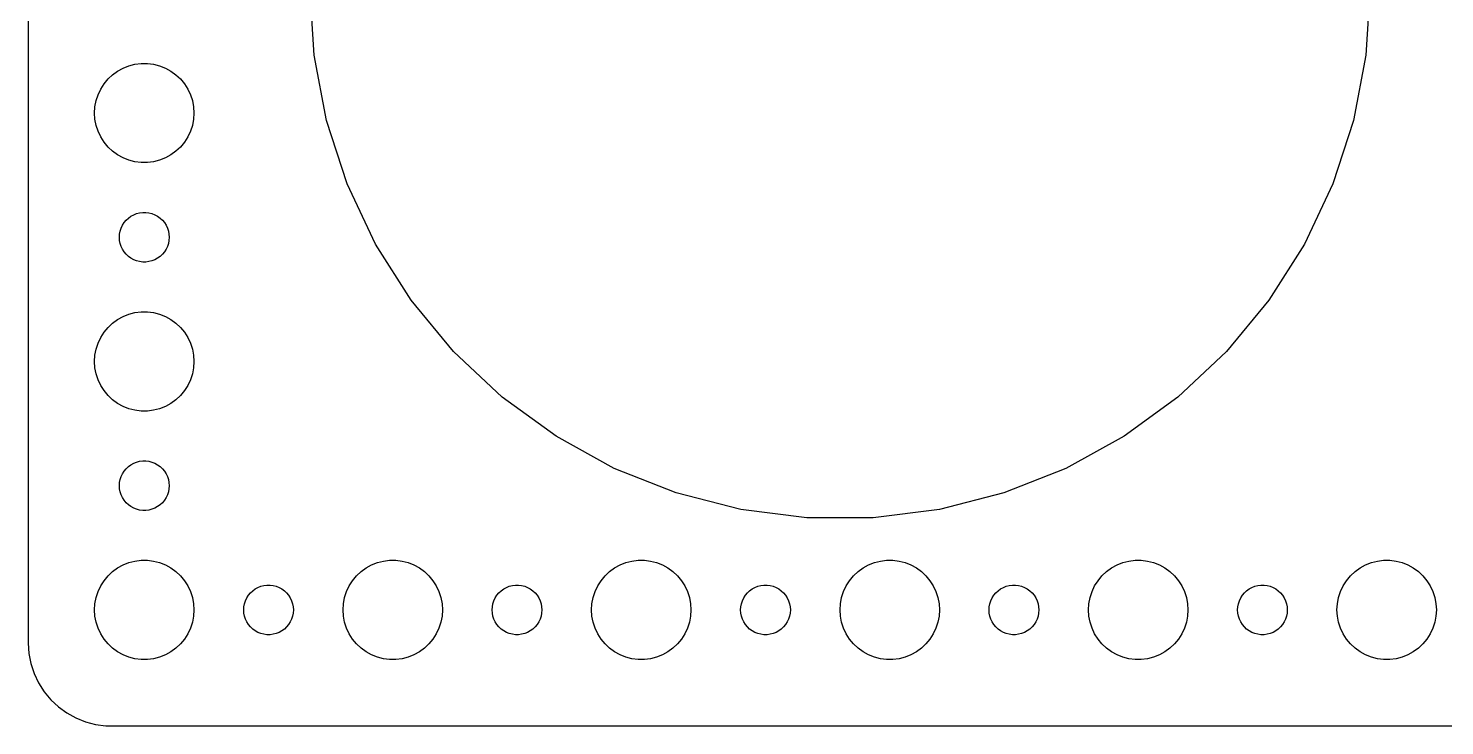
# Model space of a CAD drawing. Header units: metres. Extents: x -187 to 187, y -44 to 44.
# Drawn here: x -187 to -101.5, y -44.5 to -2.4 of the extents above; entities that cross this region are included whole.
import ezdxf

# ---------------------------------------------------------------- set-up
doc = ezdxf.new("R2010")
doc.units = ezdxf.units.M

msp = doc.modelspace()

# ---------------------------------------------------------------- linework, layer by layer
for p, q in [((-187, 39.5), (-187, -39.5)), ((-169.748, -4.01065), (-170, 0)), ((-106, 0), (-106.252, -4.01065)), ((-168.995, -7.95807), (-169.748, -4.01065)), ((-106.252, -4.01065), (-107.005, -7.95807)), ((-181.912, -5.18845), (-181.607, -4.96701)), ((-181.607, -4.96701), (-181.277, -4.78551)), ((-181.277, -4.78551), (-180.927, -4.64682)), ((-180.927, -4.64682), (-180.562, -4.55313)), ((-180.562, -4.55313), (-180.188, -4.50591)), ((-180.188, -4.50591), (-179.812, -4.50591)), ((-179.812, -4.50591), (-179.438, -4.55313)), ((-179.438, -4.55313), (-179.073, -4.64682)), ((-179.073, -4.64682), (-178.723, -4.78551)), ((-178.723, -4.78551), (-178.393, -4.96701)), ((-178.393, -4.96701), (-178.088, -5.18845)), ((-182.629, -6.05473), (-182.427, -5.73663)), ((-182.427, -5.73663), (-182.187, -5.44635)), ((-182.187, -5.44635), (-181.912, -5.18845)), ((-178.088, -5.18845), (-177.813, -5.44635)), ((-177.813, -5.44635), (-177.573, -5.73663)), ((-177.573, -5.73663), (-177.371, -6.05473)), ((-182.976, -7.12399), (-182.906, -6.75392)), ((-182.906, -6.75392), (-182.789, -6.39561)), ((-182.789, -6.39561), (-182.629, -6.05473)), ((-177.371, -6.05473), (-177.211, -6.39561)), ((-177.211, -6.39561), (-177.094, -6.75392)), ((-177.094, -6.75392), (-177.024, -7.12399)), ((-183, -7.5), (-182.976, -7.12399)), ((-182.976, -7.87599), (-183, -7.5)), ((-177.024, -7.12399), (-177, -7.5)), ((-177, -7.5), (-177.024, -7.87599)), ((-182.906, -8.24606), (-182.976, -7.87599)), ((-182.789, -8.60437), (-182.906, -8.24606)), ((-177.094, -8.24606), (-177.211, -8.60437)), ((-177.024, -7.87599), (-177.094, -8.24606)), ((-167.753, -11.78), (-168.995, -7.95807)), ((-107.005, -7.95807), (-108.247, -11.78)), ((-182.629, -8.94525), (-182.789, -8.60437)), ((-182.427, -9.26335), (-182.629, -8.94525)), ((-182.187, -9.55363), (-182.427, -9.26335)), ((-177.573, -9.26335), (-177.813, -9.55363)), ((-177.371, -8.94525), (-177.573, -9.26335)), ((-177.211, -8.60437), (-177.371, -8.94525)), ((-181.912, -9.81154), (-182.187, -9.55363)), ((-181.607, -10.033), (-181.912, -9.81154)), ((-181.277, -10.2145), (-181.607, -10.033)), ((-180.927, -10.3532), (-181.277, -10.2145)), ((-178.723, -10.2145), (-179.073, -10.3532)), ((-178.393, -10.033), (-178.723, -10.2145)), ((-178.088, -9.81154), (-178.393, -10.033)), ((-177.813, -9.55363), (-178.088, -9.81154)), ((-180.562, -10.4469), (-180.927, -10.3532)), ((-180.188, -10.4941), (-180.562, -10.4469)), ((-179.812, -10.4941), (-180.188, -10.4941)), ((-179.438, -10.4469), (-179.812, -10.4941)), ((-179.073, -10.3532), (-179.438, -10.4469)), ((-166.042, -15.4161), (-167.753, -11.78)), ((-108.247, -11.78), (-109.958, -15.4161)), ((-180.804, -13.7335), (-180.639, -13.6427)), ((-180.639, -13.6427), (-180.464, -13.5734)), ((-180.464, -13.5734), (-180.281, -13.5266)), ((-180.281, -13.5266), (-180.094, -13.5029)), ((-180.094, -13.5029), (-179.906, -13.5029)), ((-179.906, -13.5029), (-179.719, -13.5266)), ((-179.719, -13.5266), (-179.536, -13.5734)), ((-179.536, -13.5734), (-179.361, -13.6427)), ((-179.361, -13.6427), (-179.196, -13.7335)), ((-181.453, -14.627), (-181.395, -14.4478)), ((-181.395, -14.4478), (-181.314, -14.2774)), ((-181.314, -14.2774), (-181.214, -14.1183)), ((-181.214, -14.1183), (-181.093, -13.9732)), ((-181.093, -13.9732), (-180.956, -13.8442)), ((-180.956, -13.8442), (-180.804, -13.7335)), ((-179.196, -13.7335), (-179.044, -13.8442)), ((-179.044, -13.8442), (-178.907, -13.9732)), ((-178.907, -13.9732), (-178.786, -14.1183)), ((-178.786, -14.1183), (-178.686, -14.2774)), ((-178.686, -14.2774), (-178.605, -14.4478)), ((-178.605, -14.4478), (-178.547, -14.627)), ((-181.5, -15), (-181.488, -14.812)), ((-181.488, -15.188), (-181.5, -15)), ((-181.488, -14.812), (-181.453, -14.627)), ((-181.453, -15.373), (-181.488, -15.188)), ((-181.395, -15.5522), (-181.453, -15.373)), ((-178.547, -15.373), (-178.605, -15.5522)), ((-178.547, -14.627), (-178.512, -14.812)), ((-178.512, -15.188), (-178.547, -15.373)), ((-178.512, -14.812), (-178.5, -15)), ((-178.5, -15), (-178.512, -15.188)), ((-181.314, -15.7226), (-181.395, -15.5522)), ((-181.214, -15.8817), (-181.314, -15.7226)), ((-181.093, -16.0268), (-181.214, -15.8817)), ((-180.956, -16.1558), (-181.093, -16.0268)), ((-180.804, -16.2665), (-180.956, -16.1558)), ((-179.044, -16.1558), (-179.196, -16.2665)), ((-178.907, -16.0268), (-179.044, -16.1558)), ((-178.786, -15.8817), (-178.907, -16.0268)), ((-178.686, -15.7226), (-178.786, -15.8817)), ((-178.605, -15.5522), (-178.686, -15.7226)), ((-163.889, -18.8091), (-166.042, -15.4161)), ((-109.958, -15.4161), (-112.111, -18.8091)), ((-180.639, -16.3572), (-180.804, -16.2665)), ((-180.464, -16.4266), (-180.639, -16.3572)), ((-180.281, -16.4734), (-180.464, -16.4266)), ((-180.094, -16.497), (-180.281, -16.4734)), ((-179.906, -16.497), (-180.094, -16.497)), ((-179.719, -16.4734), (-179.906, -16.497)), ((-179.536, -16.4266), (-179.719, -16.4734)), ((-179.361, -16.3572), (-179.536, -16.4266)), ((-179.196, -16.2665), (-179.361, -16.3572)), ((-161.327, -21.9055), (-163.889, -18.8091)), ((-112.111, -18.8091), (-114.673, -21.9055)), ((-181.277, -19.7855), (-180.927, -19.6468)), ((-180.927, -19.6468), (-180.562, -19.5531)), ((-180.562, -19.5531), (-180.188, -19.5059)), ((-180.188, -19.5059), (-179.812, -19.5059)), ((-179.812, -19.5059), (-179.438, -19.5531)), ((-179.438, -19.5531), (-179.073, -19.6468)), ((-179.073, -19.6468), (-178.723, -19.7855)), ((-182.427, -20.7366), (-182.187, -20.4464)), ((-182.187, -20.4464), (-181.912, -20.1884)), ((-181.912, -20.1884), (-181.607, -19.967)), ((-181.607, -19.967), (-181.277, -19.7855)), ((-178.723, -19.7855), (-178.393, -19.967)), ((-178.393, -19.967), (-178.088, -20.1884)), ((-178.088, -20.1884), (-177.813, -20.4464)), ((-177.813, -20.4464), (-177.573, -20.7366)), ((-182.789, -21.3956), (-182.629, -21.0547)), ((-182.629, -21.0547), (-182.427, -20.7366)), ((-177.573, -20.7366), (-177.371, -21.0547)), ((-177.371, -21.0547), (-177.211, -21.3956)), ((-183, -22.5), (-182.976, -22.124)), ((-182.976, -22.124), (-182.906, -21.7539)), ((-182.906, -21.7539), (-182.789, -21.3956)), ((-177.211, -21.3956), (-177.094, -21.7539)), ((-177.094, -21.7539), (-177.024, -22.124)), ((-177.024, -22.124), (-177, -22.5)), ((-158.398, -24.6564), (-161.327, -21.9055)), ((-114.673, -21.9055), (-117.602, -24.6564)), ((-182.976, -22.876), (-183, -22.5)), ((-182.906, -23.2461), (-182.976, -22.876)), ((-177.024, -22.876), (-177.094, -23.2461)), ((-177, -22.5), (-177.024, -22.876)), ((-182.789, -23.6044), (-182.906, -23.2461)), ((-182.629, -23.9453), (-182.789, -23.6044)), ((-177.211, -23.6044), (-177.371, -23.9453)), ((-177.094, -23.2461), (-177.211, -23.6044)), ((-182.427, -24.2634), (-182.629, -23.9453)), ((-182.187, -24.5536), (-182.427, -24.2634)), ((-181.912, -24.8115), (-182.187, -24.5536)), ((-177.813, -24.5536), (-178.088, -24.8115)), ((-177.573, -24.2634), (-177.813, -24.5536)), ((-177.371, -23.9453), (-177.573, -24.2634)), ((-155.146, -27.0185), (-158.398, -24.6564)), ((-117.602, -24.6564), (-120.854, -27.0185)), ((-181.607, -25.033), (-181.912, -24.8115)), ((-181.277, -25.2145), (-181.607, -25.033)), ((-180.927, -25.3532), (-181.277, -25.2145)), ((-180.562, -25.4469), (-180.927, -25.3532)), ((-180.188, -25.4941), (-180.562, -25.4469)), ((-179.812, -25.4941), (-180.188, -25.4941)), ((-179.438, -25.4469), (-179.812, -25.4941)), ((-179.073, -25.3532), (-179.438, -25.4469)), ((-178.723, -25.2145), (-179.073, -25.3532)), ((-178.393, -25.033), (-178.723, -25.2145)), ((-178.088, -24.8115), (-178.393, -25.033)), ((-151.625, -28.9545), (-155.146, -27.0185)), ((-120.854, -27.0185), (-124.375, -28.9545)), ((-181.214, -29.1183), (-181.093, -28.9732)), ((-181.093, -28.9732), (-180.956, -28.8442)), ((-180.956, -28.8442), (-180.804, -28.7335)), ((-180.804, -28.7335), (-180.639, -28.6427)), ((-180.639, -28.6427), (-180.464, -28.5734)), ((-180.464, -28.5734), (-180.281, -28.5266)), ((-180.281, -28.5266), (-180.094, -28.503)), ((-180.094, -28.503), (-179.906, -28.503)), ((-179.906, -28.503), (-179.719, -28.5266)), ((-179.719, -28.5266), (-179.536, -28.5734)), ((-179.536, -28.5734), (-179.361, -28.6427)), ((-179.361, -28.6427), (-179.196, -28.7335)), ((-179.196, -28.7335), (-179.044, -28.8442)), ((-179.044, -28.8442), (-178.907, -28.9732)), ((-178.907, -28.9732), (-178.786, -29.1183)), ((-147.889, -30.4338), (-151.625, -28.9545)), ((-124.375, -28.9545), (-128.111, -30.4338)), ((-181.5, -30), (-181.488, -29.812)), ((-181.488, -29.812), (-181.453, -29.627)), ((-181.453, -29.627), (-181.395, -29.4478)), ((-181.395, -29.4478), (-181.314, -29.2774)), ((-181.314, -29.2774), (-181.214, -29.1183)), ((-178.786, -29.1183), (-178.686, -29.2774)), ((-178.686, -29.2774), (-178.605, -29.4478)), ((-178.605, -29.4478), (-178.547, -29.627)), ((-178.547, -29.627), (-178.512, -29.812)), ((-178.512, -29.812), (-178.5, -30)), ((-181.488, -30.188), (-181.5, -30)), ((-181.453, -30.373), (-181.488, -30.188)), ((-181.395, -30.5522), (-181.453, -30.373)), ((-181.314, -30.7226), (-181.395, -30.5522)), ((-181.214, -30.8817), (-181.314, -30.7226)), ((-178.686, -30.7226), (-178.786, -30.8817)), ((-178.605, -30.5522), (-178.686, -30.7226)), ((-178.547, -30.373), (-178.605, -30.5522)), ((-178.512, -30.188), (-178.547, -30.373)), ((-178.5, -30), (-178.512, -30.188)), ((-143.996, -31.4332), (-147.889, -30.4338)), ((-128.111, -30.4338), (-132.004, -31.4332)), ((-181.093, -31.0268), (-181.214, -30.8817)), ((-180.956, -31.1558), (-181.093, -31.0268)), ((-180.804, -31.2665), (-180.956, -31.1558)), ((-180.639, -31.3572), (-180.804, -31.2665)), ((-180.464, -31.4266), (-180.639, -31.3572)), ((-180.281, -31.4734), (-180.464, -31.4266)), ((-180.094, -31.497), (-180.281, -31.4734)), ((-179.906, -31.497), (-180.094, -31.497)), ((-179.719, -31.4734), (-179.906, -31.497)), ((-179.536, -31.4266), (-179.719, -31.4734)), ((-179.361, -31.3572), (-179.536, -31.4266)), ((-179.196, -31.2665), (-179.361, -31.3572)), ((-179.044, -31.1558), (-179.196, -31.2665)), ((-178.907, -31.0268), (-179.044, -31.1558)), ((-178.786, -30.8817), (-178.907, -31.0268)), ((-140.009, -31.9368), (-143.996, -31.4332)), ((-132.004, -31.4332), (-135.991, -31.9368)), ((-135.991, -31.9368), (-140.009, -31.9368)), ((-181.912, -35.1885), (-181.607, -34.967)), ((-181.607, -34.967), (-181.277, -34.7855)), ((-181.277, -34.7855), (-180.927, -34.6468)), ((-180.927, -34.6468), (-180.562, -34.5531)), ((-180.562, -34.5531), (-180.188, -34.5059)), ((-180.188, -34.5059), (-179.812, -34.5059)), ((-179.812, -34.5059), (-179.438, -34.5531)), ((-179.438, -34.5531), (-179.073, -34.6468)), ((-179.073, -34.6468), (-178.723, -34.7855)), ((-178.723, -34.7855), (-178.393, -34.967)), ((-178.393, -34.967), (-178.088, -35.1885)), ((-166.912, -35.1885), (-166.607, -34.967)), ((-166.607, -34.967), (-166.277, -34.7855)), ((-166.277, -34.7855), (-165.927, -34.6468)), ((-165.927, -34.6468), (-165.562, -34.5531)), ((-165.562, -34.5531), (-165.188, -34.5059)), ((-165.188, -34.5059), (-164.812, -34.5059)), ((-164.812, -34.5059), (-164.438, -34.5531)), ((-164.438, -34.5531), (-164.073, -34.6468)), ((-164.073, -34.6468), (-163.723, -34.7855)), ((-163.723, -34.7855), (-163.393, -34.967)), ((-163.393, -34.967), (-163.088, -35.1885)), ((-151.912, -35.1885), (-151.607, -34.967)), ((-151.607, -34.967), (-151.277, -34.7855)), ((-151.277, -34.7855), (-150.927, -34.6468)), ((-150.927, -34.6468), (-150.562, -34.5531)), ((-150.562, -34.5531), (-150.188, -34.5059)), ((-150.188, -34.5059), (-149.812, -34.5059)), ((-149.812, -34.5059), (-149.438, -34.5531)), ((-149.438, -34.5531), (-149.073, -34.6468)), ((-149.073, -34.6468), (-148.723, -34.7855)), ((-148.723, -34.7855), (-148.393, -34.967)), ((-148.393, -34.967), (-148.088, -35.1885)), ((-136.912, -35.1885), (-136.607, -34.967)), ((-136.607, -34.967), (-136.277, -34.7855)), ((-136.277, -34.7855), (-135.927, -34.6468)), ((-135.927, -34.6468), (-135.562, -34.5531)), ((-135.562, -34.5531), (-135.188, -34.5059)), ((-135.188, -34.5059), (-134.812, -34.5059)), ((-134.812, -34.5059), (-134.438, -34.5531)), ((-134.438, -34.5531), (-134.073, -34.6468)), ((-134.073, -34.6468), (-133.723, -34.7855)), ((-133.723, -34.7855), (-133.393, -34.967)), ((-133.393, -34.967), (-133.088, -35.1885)), ((-121.912, -35.1885), (-121.607, -34.967)), ((-121.607, -34.967), (-121.277, -34.7855)), ((-121.277, -34.7855), (-120.927, -34.6468)), ((-120.927, -34.6468), (-120.562, -34.5531)), ((-120.562, -34.5531), (-120.188, -34.5059)), ((-120.188, -34.5059), (-119.812, -34.5059)), ((-119.812, -34.5059), (-119.438, -34.5531)), ((-119.438, -34.5531), (-119.073, -34.6468)), ((-119.073, -34.6468), (-118.723, -34.7855)), ((-118.723, -34.7855), (-118.393, -34.967)), ((-118.393, -34.967), (-118.088, -35.1885)), ((-106.912, -35.1885), (-106.607, -34.967)), ((-106.607, -34.967), (-106.277, -34.7855)), ((-106.277, -34.7855), (-105.927, -34.6468)), ((-105.927, -34.6468), (-105.562, -34.5531)), ((-105.562, -34.5531), (-105.188, -34.5059)), ((-105.188, -34.5059), (-104.812, -34.5059)), ((-104.812, -34.5059), (-104.438, -34.5531)), ((-104.438, -34.5531), (-104.073, -34.6468)), ((-104.073, -34.6468), (-103.723, -34.7855)), ((-103.723, -34.7855), (-103.393, -34.967)), ((-103.393, -34.967), (-103.088, -35.1885)), ((-182.629, -36.0547), (-182.427, -35.7366)), ((-182.427, -35.7366), (-182.187, -35.4464)), ((-182.187, -35.4464), (-181.912, -35.1885)), ((-178.088, -35.1885), (-177.813, -35.4464)), ((-177.813, -35.4464), (-177.573, -35.7366)), ((-177.573, -35.7366), (-177.371, -36.0547)), ((-167.629, -36.0547), (-167.427, -35.7366)), ((-167.427, -35.7366), (-167.187, -35.4464)), ((-167.187, -35.4464), (-166.912, -35.1885)), ((-163.088, -35.1885), (-162.813, -35.4464)), ((-162.813, -35.4464), (-162.573, -35.7366)), ((-162.573, -35.7366), (-162.371, -36.0547)), ((-152.629, -36.0547), (-152.427, -35.7366)), ((-152.427, -35.7366), (-152.187, -35.4464)), ((-152.187, -35.4464), (-151.912, -35.1885)), ((-148.088, -35.1885), (-147.813, -35.4464)), ((-147.813, -35.4464), (-147.573, -35.7366)), ((-147.573, -35.7366), (-147.371, -36.0547)), ((-137.629, -36.0547), (-137.427, -35.7366)), ((-137.427, -35.7366), (-137.187, -35.4464)), ((-137.187, -35.4464), (-136.912, -35.1885)), ((-133.088, -35.1885), (-132.813, -35.4464)), ((-132.813, -35.4464), (-132.573, -35.7366)), ((-132.573, -35.7366), (-132.371, -36.0547)), ((-122.629, -36.0547), (-122.427, -35.7366)), ((-122.427, -35.7366), (-122.187, -35.4464)), ((-122.187, -35.4464), (-121.912, -35.1885)), ((-118.088, -35.1885), (-117.813, -35.4464)), ((-117.813, -35.4464), (-117.573, -35.7366)), ((-117.573, -35.7366), (-117.371, -36.0547)), ((-107.629, -36.0547), (-107.427, -35.7366)), ((-107.427, -35.7366), (-107.187, -35.4464)), ((-107.187, -35.4464), (-106.912, -35.1885)), ((-103.088, -35.1885), (-102.813, -35.4464)), ((-102.813, -35.4464), (-102.573, -35.7366)), ((-102.573, -35.7366), (-102.371, -36.0547)), ((-182.976, -37.124), (-182.906, -36.7539)), ((-182.906, -36.7539), (-182.789, -36.3956)), ((-182.789, -36.3956), (-182.629, -36.0547)), ((-177.371, -36.0547), (-177.211, -36.3956)), ((-177.211, -36.3956), (-177.094, -36.7539)), ((-177.094, -36.7539), (-177.024, -37.124)), ((-173.814, -36.7774), (-173.714, -36.6183)), ((-173.714, -36.6183), (-173.593, -36.4732)), ((-173.593, -36.4732), (-173.456, -36.3442)), ((-173.456, -36.3442), (-173.304, -36.2335)), ((-173.304, -36.2335), (-173.139, -36.1428)), ((-173.139, -36.1428), (-172.964, -36.0734)), ((-172.964, -36.0734), (-172.781, -36.0266)), ((-172.781, -36.0266), (-172.594, -36.003)), ((-172.594, -36.003), (-172.406, -36.003)), ((-172.406, -36.003), (-172.219, -36.0266)), ((-172.219, -36.0266), (-172.036, -36.0734)), ((-172.036, -36.0734), (-171.861, -36.1428)), ((-171.861, -36.1428), (-171.696, -36.2335)), ((-171.696, -36.2335), (-171.544, -36.3442)), ((-171.544, -36.3442), (-171.407, -36.4732)), ((-171.407, -36.4732), (-171.286, -36.6183)), ((-171.286, -36.6183), (-171.186, -36.7774)), ((-167.976, -37.124), (-167.906, -36.7539)), ((-167.906, -36.7539), (-167.789, -36.3956)), ((-167.789, -36.3956), (-167.629, -36.0547)), ((-162.371, -36.0547), (-162.211, -36.3956)), ((-162.211, -36.3956), (-162.094, -36.7539)), ((-162.094, -36.7539), (-162.024, -37.124)), ((-158.814, -36.7774), (-158.714, -36.6183)), ((-158.714, -36.6183), (-158.593, -36.4732)), ((-158.593, -36.4732), (-158.456, -36.3442)), ((-158.456, -36.3442), (-158.304, -36.2335)), ((-158.304, -36.2335), (-158.139, -36.1428)), ((-158.139, -36.1428), (-157.964, -36.0734)), ((-157.964, -36.0734), (-157.781, -36.0266)), ((-157.781, -36.0266), (-157.594, -36.003)), ((-157.594, -36.003), (-157.406, -36.003)), ((-157.406, -36.003), (-157.219, -36.0266)), ((-157.219, -36.0266), (-157.036, -36.0734)), ((-157.036, -36.0734), (-156.861, -36.1428)), ((-156.861, -36.1428), (-156.696, -36.2335)), ((-156.696, -36.2335), (-156.544, -36.3442)), ((-156.544, -36.3442), (-156.407, -36.4732)), ((-156.407, -36.4732), (-156.286, -36.6183)), ((-156.286, -36.6183), (-156.186, -36.7774)), ((-152.976, -37.124), (-152.906, -36.7539)), ((-152.906, -36.7539), (-152.789, -36.3956)), ((-152.789, -36.3956), (-152.629, -36.0547)), ((-147.371, -36.0547), (-147.211, -36.3956)), ((-147.211, -36.3956), (-147.094, -36.7539)), ((-147.094, -36.7539), (-147.024, -37.124)), ((-143.814, -36.7774), (-143.714, -36.6183)), ((-143.714, -36.6183), (-143.593, -36.4732)), ((-143.593, -36.4732), (-143.456, -36.3442)), ((-143.456, -36.3442), (-143.304, -36.2335)), ((-143.304, -36.2335), (-143.139, -36.1428)), ((-143.139, -36.1428), (-142.964, -36.0734)), ((-142.964, -36.0734), (-142.781, -36.0266)), ((-142.781, -36.0266), (-142.594, -36.003)), ((-142.594, -36.003), (-142.406, -36.003)), ((-142.406, -36.003), (-142.219, -36.0266)), ((-142.219, -36.0266), (-142.036, -36.0734)), ((-142.036, -36.0734), (-141.861, -36.1428)), ((-141.861, -36.1428), (-141.696, -36.2335)), ((-141.696, -36.2335), (-141.544, -36.3442)), ((-141.544, -36.3442), (-141.407, -36.4732)), ((-141.407, -36.4732), (-141.286, -36.6183)), ((-141.286, -36.6183), (-141.186, -36.7774)), ((-137.976, -37.124), (-137.906, -36.7539)), ((-137.906, -36.7539), (-137.789, -36.3956)), ((-137.789, -36.3956), (-137.629, -36.0547)), ((-132.371, -36.0547), (-132.211, -36.3956)), ((-132.211, -36.3956), (-132.094, -36.7539)), ((-132.094, -36.7539), (-132.024, -37.124)), ((-128.814, -36.7774), (-128.714, -36.6183)), ((-128.714, -36.6183), (-128.593, -36.4732)), ((-128.593, -36.4732), (-128.456, -36.3442)), ((-128.456, -36.3442), (-128.304, -36.2335)), ((-128.304, -36.2335), (-128.139, -36.1428)), ((-128.139, -36.1428), (-127.964, -36.0734)), ((-127.964, -36.0734), (-127.781, -36.0266)), ((-127.781, -36.0266), (-127.594, -36.003)), ((-127.594, -36.003), (-127.406, -36.003)), ((-127.406, -36.003), (-127.219, -36.0266)), ((-127.219, -36.0266), (-127.036, -36.0734)), ((-127.036, -36.0734), (-126.861, -36.1428)), ((-126.861, -36.1428), (-126.696, -36.2335)), ((-126.696, -36.2335), (-126.544, -36.3442)), ((-126.544, -36.3442), (-126.407, -36.4732)), ((-126.407, -36.4732), (-126.286, -36.6183)), ((-126.286, -36.6183), (-126.186, -36.7774)), ((-122.976, -37.124), (-122.906, -36.7539)), ((-122.906, -36.7539), (-122.789, -36.3956)), ((-122.789, -36.3956), (-122.629, -36.0547)), ((-117.371, -36.0547), (-117.211, -36.3956)), ((-117.211, -36.3956), (-117.094, -36.7539)), ((-117.094, -36.7539), (-117.024, -37.124)), ((-113.814, -36.7774), (-113.714, -36.6183)), ((-113.714, -36.6183), (-113.593, -36.4732)), ((-113.593, -36.4732), (-113.456, -36.3442)), ((-113.456, -36.3442), (-113.304, -36.2335)), ((-113.304, -36.2335), (-113.139, -36.1428)), ((-113.139, -36.1428), (-112.964, -36.0734)), ((-112.964, -36.0734), (-112.781, -36.0266)), ((-112.781, -36.0266), (-112.594, -36.003)), ((-112.594, -36.003), (-112.406, -36.003)), ((-112.406, -36.003), (-112.219, -36.0266)), ((-112.219, -36.0266), (-112.036, -36.0734)), ((-112.036, -36.0734), (-111.861, -36.1428)), ((-111.861, -36.1428), (-111.696, -36.2335)), ((-111.696, -36.2335), (-111.544, -36.3442)), ((-111.544, -36.3442), (-111.407, -36.4732)), ((-111.407, -36.4732), (-111.286, -36.6183)), ((-111.286, -36.6183), (-111.186, -36.7774)), ((-107.976, -37.124), (-107.906, -36.7539)), ((-107.906, -36.7539), (-107.789, -36.3956)), ((-107.789, -36.3956), (-107.629, -36.0547)), ((-102.371, -36.0547), (-102.211, -36.3956)), ((-102.211, -36.3956), (-102.094, -36.7539)), ((-102.094, -36.7539), (-102.024, -37.124)), ((-183, -37.5), (-182.976, -37.124)), ((-182.976, -37.876), (-183, -37.5)), ((-177.024, -37.124), (-177, -37.5)), ((-177, -37.5), (-177.024, -37.876)), ((-174, -37.5), (-173.988, -37.312)), ((-173.988, -37.688), (-174, -37.5)), ((-173.988, -37.312), (-173.953, -37.127)), ((-173.953, -37.127), (-173.895, -36.9478)), ((-173.895, -36.9478), (-173.814, -36.7774)), ((-171.186, -36.7774), (-171.105, -36.9478)), ((-171.105, -36.9478), (-171.047, -37.127)), ((-171.047, -37.127), (-171.012, -37.312)), ((-171.012, -37.312), (-171, -37.5)), ((-171, -37.5), (-171.012, -37.688)), ((-168, -37.5), (-167.976, -37.124)), ((-167.976, -37.876), (-168, -37.5)), ((-162.024, -37.124), (-162, -37.5)), ((-162, -37.5), (-162.024, -37.876)), ((-159, -37.5), (-158.988, -37.312)), ((-158.988, -37.688), (-159, -37.5)), ((-158.988, -37.312), (-158.953, -37.127)), ((-158.953, -37.127), (-158.895, -36.9478)), ((-158.895, -36.9478), (-158.814, -36.7774)), ((-156.186, -36.7774), (-156.105, -36.9478)), ((-156.105, -36.9478), (-156.047, -37.127)), ((-156.047, -37.127), (-156.012, -37.312)), ((-156.012, -37.312), (-156, -37.5)), ((-156, -37.5), (-156.012, -37.688)), ((-153, -37.5), (-152.976, -37.124)), ((-152.976, -37.876), (-153, -37.5)), ((-147.024, -37.124), (-147, -37.5)), ((-147, -37.5), (-147.024, -37.876)), ((-144, -37.5), (-143.988, -37.312)), ((-143.988, -37.688), (-144, -37.5)), ((-143.988, -37.312), (-143.953, -37.127)), ((-143.953, -37.127), (-143.895, -36.9478)), ((-143.895, -36.9478), (-143.814, -36.7774)), ((-141.186, -36.7774), (-141.105, -36.9478)), ((-141.105, -36.9478), (-141.047, -37.127)), ((-141.047, -37.127), (-141.012, -37.312)), ((-141.012, -37.312), (-141, -37.5)), ((-141, -37.5), (-141.012, -37.688)), ((-138, -37.5), (-137.976, -37.124)), ((-137.976, -37.876), (-138, -37.5)), ((-132.024, -37.124), (-132, -37.5)), ((-132, -37.5), (-132.024, -37.876)), ((-129, -37.5), (-128.988, -37.312)), ((-128.988, -37.688), (-129, -37.5)), ((-128.988, -37.312), (-128.953, -37.127)), ((-128.953, -37.127), (-128.895, -36.9478)), ((-128.895, -36.9478), (-128.814, -36.7774)), ((-126.186, -36.7774), (-126.105, -36.9478)), ((-126.105, -36.9478), (-126.047, -37.127)), ((-126.047, -37.127), (-126.012, -37.312)), ((-126.012, -37.312), (-126, -37.5)), ((-126, -37.5), (-126.012, -37.688)), ((-123, -37.5), (-122.976, -37.124)), ((-122.976, -37.876), (-123, -37.5)), ((-117.024, -37.124), (-117, -37.5)), ((-117, -37.5), (-117.024, -37.876)), ((-114, -37.5), (-113.988, -37.312)), ((-113.988, -37.688), (-114, -37.5)), ((-113.988, -37.312), (-113.953, -37.127)), ((-113.953, -37.127), (-113.895, -36.9478)), ((-113.895, -36.9478), (-113.814, -36.7774)), ((-111.186, -36.7774), (-111.105, -36.9478)), ((-111.105, -36.9478), (-111.047, -37.127)), ((-111.047, -37.127), (-111.012, -37.312)), ((-111.012, -37.312), (-111, -37.5)), ((-111, -37.5), (-111.012, -37.688)), ((-108, -37.5), (-107.976, -37.124)), ((-107.976, -37.876), (-108, -37.5)), ((-102.024, -37.124), (-102, -37.5)), ((-102, -37.5), (-102.024, -37.876)), ((-182.906, -38.2461), (-182.976, -37.876)), ((-182.789, -38.6044), (-182.906, -38.2461)), ((-177.094, -38.2461), (-177.211, -38.6044)), ((-177.024, -37.876), (-177.094, -38.2461)), ((-173.953, -37.873), (-173.988, -37.688)), ((-173.895, -38.0522), (-173.953, -37.873)), ((-173.814, -38.2226), (-173.895, -38.0522)), ((-173.714, -38.3817), (-173.814, -38.2226)), ((-173.593, -38.5268), (-173.714, -38.3817)), ((-171.286, -38.3817), (-171.407, -38.5268)), ((-171.186, -38.2226), (-171.286, -38.3817)), ((-171.105, -38.0522), (-171.186, -38.2226)), ((-171.047, -37.873), (-171.105, -38.0522)), ((-171.012, -37.688), (-171.047, -37.873)), ((-167.906, -38.2461), (-167.976, -37.876)), ((-167.789, -38.6044), (-167.906, -38.2461)), ((-162.094, -38.2461), (-162.211, -38.6044)), ((-162.024, -37.876), (-162.094, -38.2461)), ((-158.953, -37.873), (-158.988, -37.688)), ((-158.895, -38.0522), (-158.953, -37.873)), ((-158.814, -38.2226), (-158.895, -38.0522)), ((-158.714, -38.3817), (-158.814, -38.2226)), ((-158.593, -38.5268), (-158.714, -38.3817)), ((-156.286, -38.3817), (-156.407, -38.5268)), ((-156.186, -38.2226), (-156.286, -38.3817)), ((-156.105, -38.0522), (-156.186, -38.2226)), ((-156.047, -37.873), (-156.105, -38.0522)), ((-156.012, -37.688), (-156.047, -37.873)), ((-152.906, -38.2461), (-152.976, -37.876)), ((-152.789, -38.6044), (-152.906, -38.2461)), ((-147.094, -38.2461), (-147.211, -38.6044)), ((-147.024, -37.876), (-147.094, -38.2461)), ((-143.953, -37.873), (-143.988, -37.688)), ((-143.895, -38.0522), (-143.953, -37.873)), ((-143.814, -38.2226), (-143.895, -38.0522)), ((-143.714, -38.3817), (-143.814, -38.2226)), ((-143.593, -38.5268), (-143.714, -38.3817)), ((-141.286, -38.3817), (-141.407, -38.5268)), ((-141.186, -38.2226), (-141.286, -38.3817)), ((-141.105, -38.0522), (-141.186, -38.2226)), ((-141.047, -37.873), (-141.105, -38.0522)), ((-141.012, -37.688), (-141.047, -37.873)), ((-137.906, -38.2461), (-137.976, -37.876)), ((-137.789, -38.6044), (-137.906, -38.2461)), ((-132.094, -38.2461), (-132.211, -38.6044)), ((-132.024, -37.876), (-132.094, -38.2461)), ((-128.953, -37.873), (-128.988, -37.688)), ((-128.895, -38.0522), (-128.953, -37.873)), ((-128.814, -38.2226), (-128.895, -38.0522)), ((-128.714, -38.3817), (-128.814, -38.2226)), ((-128.593, -38.5268), (-128.714, -38.3817)), ((-126.286, -38.3817), (-126.407, -38.5268)), ((-126.186, -38.2226), (-126.286, -38.3817)), ((-126.105, -38.0522), (-126.186, -38.2226)), ((-126.047, -37.873), (-126.105, -38.0522)), ((-126.012, -37.688), (-126.047, -37.873)), ((-122.906, -38.2461), (-122.976, -37.876)), ((-122.789, -38.6044), (-122.906, -38.2461)), ((-117.094, -38.2461), (-117.211, -38.6044)), ((-117.024, -37.876), (-117.094, -38.2461)), ((-113.953, -37.873), (-113.988, -37.688)), ((-113.895, -38.0522), (-113.953, -37.873)), ((-113.814, -38.2226), (-113.895, -38.0522)), ((-113.714, -38.3817), (-113.814, -38.2226)), ((-113.593, -38.5268), (-113.714, -38.3817)), ((-111.286, -38.3817), (-111.407, -38.5268)), ((-111.186, -38.2226), (-111.286, -38.3817)), ((-111.105, -38.0522), (-111.186, -38.2226)), ((-111.047, -37.873), (-111.105, -38.0522)), ((-111.012, -37.688), (-111.047, -37.873)), ((-107.906, -38.2461), (-107.976, -37.876)), ((-107.789, -38.6044), (-107.906, -38.2461)), ((-102.094, -38.2461), (-102.211, -38.6044)), ((-102.024, -37.876), (-102.094, -38.2461)), ((-182.629, -38.9453), (-182.789, -38.6044)), ((-182.427, -39.2634), (-182.629, -38.9453)), ((-182.187, -39.5536), (-182.427, -39.2634)), ((-177.573, -39.2634), (-177.813, -39.5536)), ((-177.371, -38.9453), (-177.573, -39.2634)), ((-177.211, -38.6044), (-177.371, -38.9453)), ((-173.456, -38.6558), (-173.593, -38.5268)), ((-173.304, -38.7665), (-173.456, -38.6558)), ((-173.139, -38.8572), (-173.304, -38.7665)), ((-172.964, -38.9266), (-173.139, -38.8572)), ((-172.781, -38.9734), (-172.964, -38.9266)), ((-172.594, -38.997), (-172.781, -38.9734)), ((-172.406, -38.997), (-172.594, -38.997)), ((-172.219, -38.9734), (-172.406, -38.997)), ((-172.036, -38.9266), (-172.219, -38.9734)), ((-171.861, -38.8572), (-172.036, -38.9266)), ((-171.696, -38.7665), (-171.861, -38.8572)), ((-171.544, -38.6558), (-171.696, -38.7665)), ((-171.407, -38.5268), (-171.544, -38.6558)), ((-167.629, -38.9453), (-167.789, -38.6044)), ((-167.427, -39.2634), (-167.629, -38.9453)), ((-167.187, -39.5536), (-167.427, -39.2634)), ((-162.573, -39.2634), (-162.813, -39.5536)), ((-162.371, -38.9453), (-162.573, -39.2634)), ((-162.211, -38.6044), (-162.371, -38.9453)), ((-158.456, -38.6558), (-158.593, -38.5268)), ((-158.304, -38.7665), (-158.456, -38.6558)), ((-158.139, -38.8572), (-158.304, -38.7665)), ((-157.964, -38.9266), (-158.139, -38.8572)), ((-157.781, -38.9734), (-157.964, -38.9266)), ((-157.594, -38.997), (-157.781, -38.9734)), ((-157.406, -38.997), (-157.594, -38.997)), ((-157.219, -38.9734), (-157.406, -38.997)), ((-157.036, -38.9266), (-157.219, -38.9734)), ((-156.861, -38.8572), (-157.036, -38.9266)), ((-156.696, -38.7665), (-156.861, -38.8572)), ((-156.544, -38.6558), (-156.696, -38.7665)), ((-156.407, -38.5268), (-156.544, -38.6558)), ((-152.629, -38.9453), (-152.789, -38.6044)), ((-152.427, -39.2634), (-152.629, -38.9453)), ((-152.187, -39.5536), (-152.427, -39.2634)), ((-147.573, -39.2634), (-147.813, -39.5536)), ((-147.371, -38.9453), (-147.573, -39.2634)), ((-147.211, -38.6044), (-147.371, -38.9453)), ((-143.456, -38.6558), (-143.593, -38.5268)), ((-143.304, -38.7665), (-143.456, -38.6558)), ((-143.139, -38.8572), (-143.304, -38.7665)), ((-142.964, -38.9266), (-143.139, -38.8572)), ((-142.781, -38.9734), (-142.964, -38.9266)), ((-142.594, -38.997), (-142.781, -38.9734)), ((-142.406, -38.997), (-142.594, -38.997)), ((-142.219, -38.9734), (-142.406, -38.997)), ((-142.036, -38.9266), (-142.219, -38.9734)), ((-141.861, -38.8572), (-142.036, -38.9266)), ((-141.696, -38.7665), (-141.861, -38.8572)), ((-141.544, -38.6558), (-141.696, -38.7665)), ((-141.407, -38.5268), (-141.544, -38.6558)), ((-137.629, -38.9453), (-137.789, -38.6044)), ((-137.427, -39.2634), (-137.629, -38.9453)), ((-137.187, -39.5536), (-137.427, -39.2634)), ((-132.573, -39.2634), (-132.813, -39.5536)), ((-132.371, -38.9453), (-132.573, -39.2634)), ((-132.211, -38.6044), (-132.371, -38.9453)), ((-128.456, -38.6558), (-128.593, -38.5268)), ((-128.304, -38.7665), (-128.456, -38.6558)), ((-128.139, -38.8572), (-128.304, -38.7665)), ((-127.964, -38.9266), (-128.139, -38.8572)), ((-127.781, -38.9734), (-127.964, -38.9266)), ((-127.594, -38.997), (-127.781, -38.9734)), ((-127.406, -38.997), (-127.594, -38.997)), ((-127.219, -38.9734), (-127.406, -38.997)), ((-127.036, -38.9266), (-127.219, -38.9734)), ((-126.861, -38.8572), (-127.036, -38.9266)), ((-126.696, -38.7665), (-126.861, -38.8572)), ((-126.544, -38.6558), (-126.696, -38.7665)), ((-126.407, -38.5268), (-126.544, -38.6558)), ((-122.629, -38.9453), (-122.789, -38.6044)), ((-122.427, -39.2634), (-122.629, -38.9453)), ((-122.187, -39.5536), (-122.427, -39.2634)), ((-117.573, -39.2634), (-117.813, -39.5536)), ((-117.371, -38.9453), (-117.573, -39.2634)), ((-117.211, -38.6044), (-117.371, -38.9453)), ((-113.456, -38.6558), (-113.593, -38.5268)), ((-113.304, -38.7665), (-113.456, -38.6558)), ((-113.139, -38.8572), (-113.304, -38.7665)), ((-112.964, -38.9266), (-113.139, -38.8572)), ((-112.781, -38.9734), (-112.964, -38.9266)), ((-112.594, -38.997), (-112.781, -38.9734)), ((-112.406, -38.997), (-112.594, -38.997)), ((-112.219, -38.9734), (-112.406, -38.997)), ((-112.036, -38.9266), (-112.219, -38.9734)), ((-111.861, -38.8572), (-112.036, -38.9266)), ((-111.696, -38.7665), (-111.861, -38.8572)), ((-111.544, -38.6558), (-111.696, -38.7665)), ((-111.407, -38.5268), (-111.544, -38.6558)), ((-107.629, -38.9453), (-107.789, -38.6044)), ((-107.427, -39.2634), (-107.629, -38.9453)), ((-107.187, -39.5536), (-107.427, -39.2634)), ((-102.573, -39.2634), (-102.813, -39.5536)), ((-102.371, -38.9453), (-102.573, -39.2634)), ((-102.211, -38.6044), (-102.371, -38.9453)), ((-187, -39.5), (-186.961, -40.1267)), ((-186.961, -40.1267), (-186.843, -40.7434)), ((-181.912, -39.8115), (-182.187, -39.5536)), ((-181.607, -40.033), (-181.912, -39.8115)), ((-181.277, -40.2145), (-181.607, -40.033)), ((-178.393, -40.033), (-178.723, -40.2145)), ((-178.088, -39.8115), (-178.393, -40.033)), ((-177.813, -39.5536), (-178.088, -39.8115)), ((-166.912, -39.8115), (-167.187, -39.5536)), ((-166.607, -40.033), (-166.912, -39.8115)), ((-166.277, -40.2145), (-166.607, -40.033)), ((-163.393, -40.033), (-163.723, -40.2145)), ((-163.088, -39.8115), (-163.393, -40.033)), ((-162.813, -39.5536), (-163.088, -39.8115)), ((-151.912, -39.8115), (-152.187, -39.5536)), ((-151.607, -40.033), (-151.912, -39.8115)), ((-151.277, -40.2145), (-151.607, -40.033)), ((-148.393, -40.033), (-148.723, -40.2145)), ((-148.088, -39.8115), (-148.393, -40.033)), ((-147.813, -39.5536), (-148.088, -39.8115)), ((-136.912, -39.8115), (-137.187, -39.5536)), ((-136.607, -40.033), (-136.912, -39.8115)), ((-136.277, -40.2145), (-136.607, -40.033)), ((-133.393, -40.033), (-133.723, -40.2145)), ((-133.088, -39.8115), (-133.393, -40.033)), ((-132.813, -39.5536), (-133.088, -39.8115)), ((-121.912, -39.8115), (-122.187, -39.5536)), ((-121.607, -40.033), (-121.912, -39.8115)), ((-121.277, -40.2145), (-121.607, -40.033)), ((-118.393, -40.033), (-118.723, -40.2145)), ((-118.088, -39.8115), (-118.393, -40.033)), ((-117.813, -39.5536), (-118.088, -39.8115)), ((-106.912, -39.8115), (-107.187, -39.5536)), ((-106.607, -40.033), (-106.912, -39.8115)), ((-106.277, -40.2145), (-106.607, -40.033)), ((-103.393, -40.033), (-103.723, -40.2145)), ((-103.088, -39.8115), (-103.393, -40.033)), ((-102.813, -39.5536), (-103.088, -39.8115)), ((-186.843, -40.7434), (-186.649, -41.3406)), ((-180.927, -40.3532), (-181.277, -40.2145)), ((-180.562, -40.4469), (-180.927, -40.3532)), ((-180.188, -40.4941), (-180.562, -40.4469)), ((-179.812, -40.4941), (-180.188, -40.4941)), ((-179.438, -40.4469), (-179.812, -40.4941)), ((-179.073, -40.3532), (-179.438, -40.4469)), ((-178.723, -40.2145), (-179.073, -40.3532)), ((-165.927, -40.3532), (-166.277, -40.2145)), ((-165.562, -40.4469), (-165.927, -40.3532)), ((-165.188, -40.4941), (-165.562, -40.4469)), ((-164.812, -40.4941), (-165.188, -40.4941)), ((-164.438, -40.4469), (-164.812, -40.4941)), ((-164.073, -40.3532), (-164.438, -40.4469)), ((-163.723, -40.2145), (-164.073, -40.3532)), ((-150.927, -40.3532), (-151.277, -40.2145)), ((-150.562, -40.4469), (-150.927, -40.3532)), ((-150.188, -40.4941), (-150.562, -40.4469)), ((-149.812, -40.4941), (-150.188, -40.4941)), ((-149.438, -40.4469), (-149.812, -40.4941)), ((-149.073, -40.3532), (-149.438, -40.4469)), ((-148.723, -40.2145), (-149.073, -40.3532)), ((-135.927, -40.3532), (-136.277, -40.2145)), ((-135.562, -40.4469), (-135.927, -40.3532)), ((-135.188, -40.4941), (-135.562, -40.4469)), ((-134.812, -40.4941), (-135.188, -40.4941)), ((-134.438, -40.4469), (-134.812, -40.4941)), ((-134.073, -40.3532), (-134.438, -40.4469)), ((-133.723, -40.2145), (-134.073, -40.3532)), ((-120.927, -40.3532), (-121.277, -40.2145)), ((-120.562, -40.4469), (-120.927, -40.3532)), ((-120.188, -40.4941), (-120.562, -40.4469)), ((-119.812, -40.4941), (-120.188, -40.4941)), ((-119.438, -40.4469), (-119.812, -40.4941)), ((-119.073, -40.3532), (-119.438, -40.4469)), ((-118.723, -40.2145), (-119.073, -40.3532)), ((-105.927, -40.3532), (-106.277, -40.2145)), ((-105.562, -40.4469), (-105.927, -40.3532)), ((-105.188, -40.4941), (-105.562, -40.4469)), ((-104.812, -40.4941), (-105.188, -40.4941)), ((-104.438, -40.4469), (-104.812, -40.4941)), ((-104.073, -40.3532), (-104.438, -40.4469)), ((-103.723, -40.2145), (-104.073, -40.3532)), ((-186.649, -41.3406), (-186.382, -41.9088)), ((-186.382, -41.9088), (-186.045, -42.4389)), ((-186.045, -42.4389), (-185.645, -42.9227)), ((-185.645, -42.9227), (-185.187, -43.3526)), ((-185.187, -43.3526), (-184.679, -43.7216)), ((-184.679, -43.7216), (-184.129, -44.0241)), ((-184.129, -44.0241), (-183.545, -44.2553)), ((-183.545, -44.2553), (-182.937, -44.4114)), ((-182.937, -44.4114), (-182.314, -44.4901)), ((-182.314, -44.4901), (182.314, -44.4901))]:
    msp.add_line(p, q)

doc.saveas('drawing.dxf')
